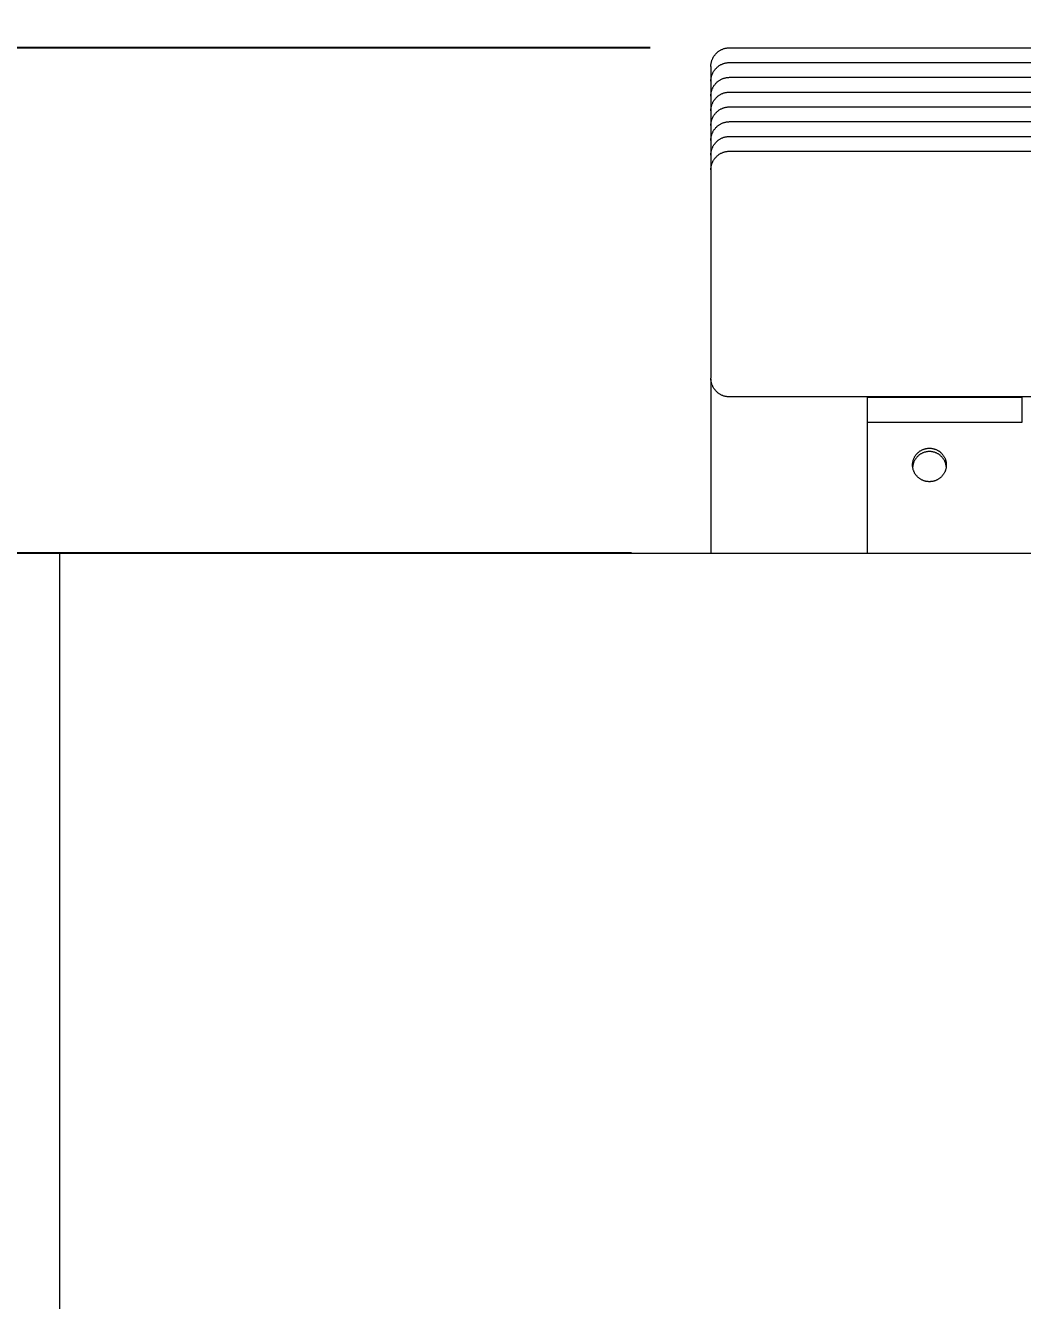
# Model space of a CAD drawing. Header units: inches. Extents: x -12 to 176, y -4 to 123.
# Drawn here: x -3.46 to 2.82, y 81.97 to 90 of the extents above; entities that cross this region are included whole.
import ezdxf

# ---------------------------------------------------------------- set-up
doc = ezdxf.new("R2010")
doc.units = ezdxf.units.IN
doc.layers.add('ZANO_R', color=7, linetype='Continuous', lineweight=0)
doc.layers.add('ZANO_W', color=1, linetype='Continuous', lineweight=0)
doc.styles.get("Standard").update_dxf_attribs({"font": 'arial.ttf'})
doc.dimstyles.new('amerykanie', dxfattribs={"dimtxt": 50, "dimasz": 50, "dimexe": 0.5, "dimexo": 0.5, "dimgap": 1, "dimtad": 1, "dimdec": 0, "dimzin": 0, "dimlunit": 5, "dimtxsty": 'Standard', "dimcen": 0.09, "dimclrd": 1, "dimclre": 1, "dimclrt": 1, "dimazin": 0, "dimtfac": 1, "dimtdec": 0, "dimtmove": 0, "dimatfit": 3, "dimfxl": 1, "dimtzin": 0, "dimarcsym": 1})

# ---------------------------------------------------------------- blocks, each defined once
blk = doc.blocks.new('*D365')
at = {"layer": 'ZANO_W', "color": 1, "lineweight": -2}
for p, q in [((-7.5035, 96.0078), (-7.5035, 88.8957)), ((0.4783, 89.8607), (-5.9127, 89.8607)), ((-7.5035, 88.8957), (-5.4127, 88.2685)), ((-5.4127, 88.8607), (-5.4127, 87.6762)), ((0.3602, 86.6762), (-5.9127, 86.6762))]:
    blk.add_line(p, q, dxfattribs=at)
at = {"layer": 'ZANO_W', "color": 1}
for points in [[(-5.2461, 88.8607), (-5.5794, 88.8607), (-5.4127, 89.8607)], [(-5.5794, 87.6762), (-5.2461, 87.6762), (-5.4127, 86.6762)]]:
    blk.add_solid(points, dxfattribs=at)
at = {"layer": 'ZANO_W', "color": 1, "insert": (-8.8443, 92.4517), "char_height": 1.625, "attachment_point": 5, "rotation": 90}
blk.add_mtext('3 3/16', dxfattribs=at)

msp = doc.modelspace()

# ---------------------------------------------------------------- linework, layer by layer
at = {"layer": 'ZANO_R'}
for p, q in [((0.88927, 89.82026), (0.89197, 89.82325)), ((0.89197, 89.82325), (0.89477, 89.82615)), ((0.89477, 89.82615), (0.89767, 89.82895)), ((0.89767, 89.82895), (0.90067, 89.83165)), ((0.90067, 89.83165), (0.90375, 89.83425)), ((0.90375, 89.83425), (0.90692, 89.83674)), ((0.90692, 89.83674), (0.91018, 89.83913)), ((0.91018, 89.83913), (0.91351, 89.84139)), ((0.91351, 89.84139), (0.91692, 89.84355)), ((0.91692, 89.84355), (0.9204, 89.84558)), ((0.9204, 89.84558), (0.92395, 89.8475)), ((0.92395, 89.8475), (0.92756, 89.8493)), ((0.92756, 89.8493), (0.93123, 89.85096)), ((0.93123, 89.85096), (0.93496, 89.85251)), ((0.93496, 89.85251), (0.93874, 89.85392)), ((0.93874, 89.85392), (0.94256, 89.85521)), ((0.94256, 89.85521), (0.94642, 89.85636)), ((0.94642, 89.85636), (0.95032, 89.85738)), ((0.95032, 89.85738), (0.95426, 89.85827)), ((0.95426, 89.85827), (0.95822, 89.85903)), ((0.95822, 89.85903), (0.96221, 89.85964)), ((0.96221, 89.85964), (0.96621, 89.86012)), ((0.96621, 89.86012), (0.97023, 89.86047)), ((0.97023, 89.86047), (0.97426, 89.86067)), ((0.97426, 89.86067), (0.97829, 89.86074)), ((0.97829, 89.86074), (71.60828, 89.86074)), ((0.86018, 89.74263), (0.86025, 89.74667)), ((0.86018, 89.74263), (0.86018, 89.68943)), ((0.86025, 89.74667), (0.86045, 89.75069)), ((0.86045, 89.75069), (0.8608, 89.75471)), ((0.8608, 89.75471), (0.86128, 89.75872)), ((0.86128, 89.75872), (0.8619, 89.7627)), ((0.8619, 89.7627), (0.86265, 89.76666)), ((0.86265, 89.76666), (0.86354, 89.7706)), ((0.86354, 89.7706), (0.86456, 89.7745)), ((0.86456, 89.7745), (0.86571, 89.77836)), ((0.86571, 89.77836), (0.867, 89.78219)), ((0.867, 89.78219), (0.86841, 89.78596)), ((0.86841, 89.78596), (0.86996, 89.78969)), ((0.86996, 89.78969), (0.87163, 89.79336)), ((0.87163, 89.79336), (0.87342, 89.79697)), ((0.87342, 89.79697), (0.87534, 89.80052)), ((0.87534, 89.80052), (0.87737, 89.804)), ((0.87737, 89.804), (0.87953, 89.80741)), ((0.87953, 89.80741), (0.8818, 89.81074)), ((0.8818, 89.81074), (0.88418, 89.814)), ((0.88418, 89.814), (0.88667, 89.81717)), ((0.88667, 89.81717), (0.88927, 89.82026)), ((0.90375, 89.74115), (0.90692, 89.74364)), ((0.90692, 89.74364), (0.91018, 89.74603)), ((0.91018, 89.74603), (0.91351, 89.74829)), ((0.91351, 89.74829), (0.91692, 89.75045)), ((0.91692, 89.75045), (0.9204, 89.75248)), ((0.9204, 89.75248), (0.92395, 89.7544)), ((0.92395, 89.7544), (0.92756, 89.7562)), ((0.92756, 89.7562), (0.93123, 89.75786)), ((0.93123, 89.75786), (0.93496, 89.75941)), ((0.93496, 89.75941), (0.93874, 89.76082)), ((0.93874, 89.76082), (0.94256, 89.76211)), ((0.94256, 89.76211), (0.94642, 89.76326)), ((0.94642, 89.76326), (0.95032, 89.76428)), ((0.95032, 89.76428), (0.95426, 89.76517)), ((0.95426, 89.76517), (0.95822, 89.76593)), ((0.95822, 89.76593), (0.96221, 89.76654)), ((0.96221, 89.76654), (0.96621, 89.76702)), ((0.96621, 89.76702), (0.97023, 89.76737)), ((0.97023, 89.76737), (0.97426, 89.76757)), ((0.97426, 89.76757), (0.97829, 89.76764)), ((0.97829, 89.76764), (71.60828, 89.76764)), ((0.86018, 89.68943), (0.86018, 89.64953)), ((0.8608, 89.66161), (0.86128, 89.66562)), ((0.86128, 89.66562), (0.8619, 89.6696)), ((0.8619, 89.6696), (0.86265, 89.67356)), ((0.86265, 89.67356), (0.86354, 89.6775)), ((0.86354, 89.6775), (0.86456, 89.6814)), ((0.86456, 89.6814), (0.86571, 89.68526)), ((0.86571, 89.68526), (0.867, 89.68909)), ((0.867, 89.68909), (0.86841, 89.69286)), ((0.86841, 89.69286), (0.86996, 89.69659)), ((0.86996, 89.69659), (0.87163, 89.70026)), ((0.87163, 89.70026), (0.87342, 89.70387)), ((0.87342, 89.70387), (0.87534, 89.70742)), ((0.87534, 89.70742), (0.87737, 89.7109)), ((0.87737, 89.7109), (0.87953, 89.71431)), ((0.87953, 89.71431), (0.8818, 89.71764)), ((0.8818, 89.71764), (0.88418, 89.7209)), ((0.88418, 89.7209), (0.88667, 89.72407)), ((0.88667, 89.72407), (0.88927, 89.72716)), ((0.88927, 89.72716), (0.89197, 89.73015)), ((0.89197, 89.73015), (0.89477, 89.73305)), ((0.89477, 89.73305), (0.89767, 89.73585)), ((0.89767, 89.73585), (0.90067, 89.73855)), ((0.90067, 89.73855), (0.90375, 89.74115)), ((0.92395, 89.6613), (0.92756, 89.6631)), ((0.92756, 89.6631), (0.93123, 89.66476)), ((0.93123, 89.66476), (0.93496, 89.66631)), ((0.93496, 89.66631), (0.93874, 89.66772)), ((0.93874, 89.66772), (0.94256, 89.66901)), ((0.94256, 89.66901), (0.94642, 89.67016)), ((0.94642, 89.67016), (0.95032, 89.67118)), ((0.95032, 89.67118), (0.95426, 89.67207)), ((0.95426, 89.67207), (0.95822, 89.67283)), ((0.95822, 89.67283), (0.96221, 89.67344)), ((0.96221, 89.67344), (0.96621, 89.67392)), ((0.96621, 89.67392), (0.97023, 89.67427)), ((0.97023, 89.67427), (0.97426, 89.67447)), ((0.97426, 89.67447), (0.97829, 89.67454)), ((0.97829, 89.67454), (71.60828, 89.67454)), ((0.86018, 89.64953), (0.86025, 89.65357)), ((0.86018, 89.64953), (0.86018, 89.59633)), ((0.86018, 89.59633), (0.86018, 89.55643)), ((0.86025, 89.65357), (0.86045, 89.65759)), ((0.86045, 89.65759), (0.8608, 89.66161)), ((0.86265, 89.58046), (0.86354, 89.5844)), ((0.86354, 89.5844), (0.86456, 89.5883)), ((0.86456, 89.5883), (0.86571, 89.59216)), ((0.86571, 89.59216), (0.867, 89.59599)), ((0.867, 89.59599), (0.86841, 89.59976)), ((0.86841, 89.59976), (0.86996, 89.60349)), ((0.86996, 89.60349), (0.87163, 89.60716)), ((0.87163, 89.60716), (0.87342, 89.61077)), ((0.87342, 89.61077), (0.87534, 89.61432)), ((0.87534, 89.61432), (0.87737, 89.6178)), ((0.87737, 89.6178), (0.87953, 89.62121)), ((0.87953, 89.62121), (0.8818, 89.62454)), ((0.8818, 89.62454), (0.88418, 89.6278)), ((0.88418, 89.6278), (0.88667, 89.63097)), ((0.88667, 89.63097), (0.88927, 89.63406)), ((0.88927, 89.63406), (0.89197, 89.63705)), ((0.89197, 89.63705), (0.89477, 89.63995)), ((0.89477, 89.63995), (0.89767, 89.64275)), ((0.89767, 89.64275), (0.90067, 89.64545)), ((0.90067, 89.64545), (0.90375, 89.64805)), ((0.90375, 89.64805), (0.90692, 89.65054)), ((0.90692, 89.65054), (0.91018, 89.65293)), ((0.91018, 89.65293), (0.91351, 89.65519)), ((0.91351, 89.65519), (0.91692, 89.65735)), ((0.91692, 89.65735), (0.9204, 89.65938)), ((0.9204, 89.65938), (0.92395, 89.6613)), ((0.86018, 89.55643), (0.86025, 89.56047)), ((0.86018, 89.55643), (0.86018, 89.50323)), ((0.86018, 89.50323), (0.86018, 89.46333)), ((0.86025, 89.56047), (0.86045, 89.56449)), ((0.86045, 89.56449), (0.8608, 89.56851)), ((0.8608, 89.56851), (0.86128, 89.57252)), ((0.86128, 89.57252), (0.8619, 89.5765)), ((0.8619, 89.5765), (0.86265, 89.58046)), ((0.86571, 89.49906), (0.867, 89.50289)), ((0.867, 89.50289), (0.86841, 89.50666)), ((0.86841, 89.50666), (0.86996, 89.51039)), ((0.86996, 89.51039), (0.87163, 89.51406)), ((0.87163, 89.51406), (0.87342, 89.51767)), ((0.87342, 89.51767), (0.87534, 89.52122)), ((0.87534, 89.52122), (0.87737, 89.5247)), ((0.87737, 89.5247), (0.87953, 89.52811)), ((0.87953, 89.52811), (0.8818, 89.53144)), ((0.8818, 89.53144), (0.88418, 89.5347)), ((0.88418, 89.5347), (0.88667, 89.53787)), ((0.88667, 89.53787), (0.88927, 89.54096)), ((0.88927, 89.54096), (0.89197, 89.54395)), ((0.89197, 89.54395), (0.89477, 89.54685)), ((0.89477, 89.54685), (0.89767, 89.54965)), ((0.89767, 89.54965), (0.90067, 89.55235)), ((0.90067, 89.55235), (0.90375, 89.55495)), ((0.90375, 89.55495), (0.90692, 89.55744)), ((0.90692, 89.55744), (0.91018, 89.55983)), ((0.91018, 89.55983), (0.91351, 89.56209)), ((0.91351, 89.56209), (0.91692, 89.56425)), ((0.91692, 89.56425), (0.9204, 89.56628)), ((0.9204, 89.56628), (0.92395, 89.5682)), ((0.92395, 89.5682), (0.92756, 89.57)), ((0.92756, 89.57), (0.93123, 89.57166)), ((0.93123, 89.57166), (0.93496, 89.57321)), ((0.93496, 89.57321), (0.93874, 89.57462)), ((0.93874, 89.57462), (0.94256, 89.57591)), ((0.94256, 89.57591), (0.94642, 89.57706)), ((0.94642, 89.57706), (0.95032, 89.57808)), ((0.95032, 89.57808), (0.95426, 89.57897)), ((0.95426, 89.57897), (0.95822, 89.57973)), ((0.95822, 89.57973), (0.96221, 89.58034)), ((0.96221, 89.58034), (0.96621, 89.58082)), ((0.96621, 89.58082), (0.97023, 89.58117)), ((0.97023, 89.58117), (0.97426, 89.58137)), ((0.97426, 89.58137), (0.97829, 89.58144)), ((0.97829, 89.58144), (71.60828, 89.58144)), ((0.86018, 89.46333), (0.86025, 89.46737)), ((0.86018, 89.46333), (0.86018, 89.41013)), ((0.86025, 89.46737), (0.86045, 89.47139)), ((0.86045, 89.47139), (0.8608, 89.47541)), ((0.8608, 89.47541), (0.86128, 89.47942)), ((0.86128, 89.47942), (0.8619, 89.4834)), ((0.8619, 89.4834), (0.86265, 89.48736)), ((0.86265, 89.48736), (0.86354, 89.4913)), ((0.86354, 89.4913), (0.86456, 89.4952)), ((0.86456, 89.4952), (0.86571, 89.49906)), ((0.87163, 89.42096), (0.87342, 89.42457)), ((0.87342, 89.42457), (0.87534, 89.42812)), ((0.87534, 89.42812), (0.87737, 89.4316)), ((0.87737, 89.4316), (0.87953, 89.43501)), ((0.87953, 89.43501), (0.8818, 89.43834)), ((0.8818, 89.43834), (0.88418, 89.4416)), ((0.88418, 89.4416), (0.88667, 89.44477)), ((0.88667, 89.44477), (0.88927, 89.44786)), ((0.88927, 89.44786), (0.89197, 89.45085)), ((0.89197, 89.45085), (0.89477, 89.45375)), ((0.89477, 89.45375), (0.89767, 89.45655)), ((0.89767, 89.45655), (0.90067, 89.45925)), ((0.90067, 89.45925), (0.90375, 89.46185)), ((0.90375, 89.46185), (0.90692, 89.46434)), ((0.90692, 89.46434), (0.91018, 89.46673)), ((0.91018, 89.46673), (0.91351, 89.46899)), ((0.91351, 89.46899), (0.91692, 89.47115)), ((0.91692, 89.47115), (0.9204, 89.47318)), ((0.9204, 89.47318), (0.92395, 89.4751)), ((0.92395, 89.4751), (0.92756, 89.4769)), ((0.92756, 89.4769), (0.93123, 89.47857)), ((0.93123, 89.47857), (0.93496, 89.48011)), ((0.93496, 89.48011), (0.93874, 89.48152)), ((0.93874, 89.48152), (0.94256, 89.48281)), ((0.94256, 89.48281), (0.94642, 89.48396)), ((0.94642, 89.48396), (0.95032, 89.48498)), ((0.95032, 89.48498), (0.95426, 89.48587)), ((0.95426, 89.48587), (0.95822, 89.48663)), ((0.95822, 89.48663), (0.96221, 89.48724)), ((0.96221, 89.48724), (0.96621, 89.48772)), ((0.96621, 89.48772), (0.97023, 89.48807)), ((0.97023, 89.48807), (0.97426, 89.48827)), ((0.97426, 89.48827), (0.97829, 89.48834)), ((0.97829, 89.48834), (71.60828, 89.48834)), ((0.86018, 89.41013), (0.86018, 89.37023)), ((0.86018, 89.37023), (0.86025, 89.37427)), ((0.86018, 89.37023), (0.86018, 89.31703)), ((0.86025, 89.37427), (0.86045, 89.37829)), ((0.86045, 89.37829), (0.8608, 89.38231)), ((0.8608, 89.38231), (0.86128, 89.38632)), ((0.86128, 89.38632), (0.8619, 89.3903)), ((0.8619, 89.3903), (0.86265, 89.39426)), ((0.86265, 89.39426), (0.86354, 89.3982)), ((0.86354, 89.3982), (0.86456, 89.4021)), ((0.86456, 89.4021), (0.86571, 89.40596)), ((0.86571, 89.40596), (0.867, 89.40979)), ((0.867, 89.40979), (0.86841, 89.41356)), ((0.86841, 89.41356), (0.86996, 89.41729)), ((0.86996, 89.41729), (0.87163, 89.42096)), ((0.87737, 89.3385), (0.87953, 89.34191)), ((0.87953, 89.34191), (0.8818, 89.34524)), ((0.8818, 89.34524), (0.88418, 89.3485)), ((0.88418, 89.3485), (0.88667, 89.35167)), ((0.88667, 89.35167), (0.88927, 89.35476)), ((0.88927, 89.35476), (0.89197, 89.35775)), ((0.89197, 89.35775), (0.89477, 89.36065)), ((0.89477, 89.36065), (0.89767, 89.36345)), ((0.89767, 89.36345), (0.90067, 89.36615)), ((0.90067, 89.36615), (0.90375, 89.36875)), ((0.90375, 89.36875), (0.90692, 89.37124)), ((0.90692, 89.37124), (0.91018, 89.37363)), ((0.91018, 89.37363), (0.91351, 89.37589)), ((0.91351, 89.37589), (0.91692, 89.37805)), ((0.91692, 89.37805), (0.9204, 89.38008)), ((0.9204, 89.38008), (0.92395, 89.382)), ((0.92395, 89.382), (0.92756, 89.3838)), ((0.92756, 89.3838), (0.93123, 89.38547)), ((0.93123, 89.38547), (0.93496, 89.38701)), ((0.93496, 89.38701), (0.93874, 89.38842)), ((0.93874, 89.38842), (0.94256, 89.38971)), ((0.94256, 89.38971), (0.94642, 89.39086)), ((0.94642, 89.39086), (0.95032, 89.39189)), ((0.95032, 89.39189), (0.95426, 89.39277)), ((0.95426, 89.39277), (0.95822, 89.39353)), ((0.95822, 89.39353), (0.96221, 89.39414)), ((0.96221, 89.39414), (0.96621, 89.39462)), ((0.96621, 89.39462), (0.97023, 89.39497)), ((0.97023, 89.39497), (0.97426, 89.39517)), ((0.97426, 89.39517), (0.97829, 89.39524)), ((0.97829, 89.39524), (71.60828, 89.39524)), ((0.86018, 89.31703), (0.86018, 89.27713)), ((0.86018, 89.27713), (0.86025, 89.28117)), ((0.86018, 89.27713), (0.86018, 89.22393)), ((0.86025, 89.28117), (0.86045, 89.28519)), ((0.86045, 89.28519), (0.8608, 89.28921)), ((0.8608, 89.28921), (0.86128, 89.29322)), ((0.86128, 89.29322), (0.8619, 89.2972)), ((0.8619, 89.2972), (0.86265, 89.30116)), ((0.86265, 89.30116), (0.86354, 89.3051)), ((0.86354, 89.3051), (0.86456, 89.309)), ((0.86456, 89.309), (0.86571, 89.31286)), ((0.86571, 89.31286), (0.867, 89.31669)), ((0.867, 89.31669), (0.86841, 89.32046)), ((0.86841, 89.32046), (0.86996, 89.32419)), ((0.86996, 89.32419), (0.87163, 89.32786)), ((0.87163, 89.32786), (0.87342, 89.33147)), ((0.87342, 89.33147), (0.87534, 89.33502)), ((0.87534, 89.33502), (0.87737, 89.3385)), ((0.88667, 89.25857), (0.88927, 89.26166)), ((0.88927, 89.26166), (0.89197, 89.26465)), ((0.89197, 89.26465), (0.89477, 89.26755)), ((0.89477, 89.26755), (0.89767, 89.27035)), ((0.89767, 89.27035), (0.90067, 89.27305)), ((0.90067, 89.27305), (0.90375, 89.27565)), ((0.90375, 89.27565), (0.90692, 89.27814)), ((0.90692, 89.27814), (0.91018, 89.28053)), ((0.91018, 89.28053), (0.91351, 89.28279)), ((0.91351, 89.28279), (0.91692, 89.28495)), ((0.91692, 89.28495), (0.9204, 89.28699)), ((0.9204, 89.28699), (0.92395, 89.2889)), ((0.92395, 89.2889), (0.92756, 89.2907)), ((0.92756, 89.2907), (0.93123, 89.29237)), ((0.93123, 89.29237), (0.93496, 89.29391)), ((0.93496, 89.29391), (0.93874, 89.29532)), ((0.93874, 89.29532), (0.94256, 89.29661)), ((0.94256, 89.29661), (0.94642, 89.29776)), ((0.94642, 89.29776), (0.95032, 89.29879)), ((0.95032, 89.29879), (0.95426, 89.29967)), ((0.95426, 89.29967), (0.95822, 89.30043)), ((0.95822, 89.30043), (0.96221, 89.30104)), ((0.96221, 89.30104), (0.96621, 89.30152)), ((0.96621, 89.30152), (0.97023, 89.30187)), ((0.97023, 89.30187), (0.97426, 89.30207)), ((0.97426, 89.30207), (0.97829, 89.30214)), ((0.97829, 89.30214), (71.60828, 89.30214)), ((0.86018, 89.22393), (0.86018, 89.18403)), ((0.86018, 89.18403), (0.86025, 89.18807)), ((0.86018, 89.18403), (0.86018, 89.13083)), ((0.86025, 89.18807), (0.86045, 89.19209)), ((0.86045, 89.19209), (0.8608, 89.19611)), ((0.8608, 89.19611), (0.86128, 89.20012)), ((0.86128, 89.20012), (0.8619, 89.2041)), ((0.8619, 89.2041), (0.86265, 89.20806)), ((0.86265, 89.20806), (0.86354, 89.212)), ((0.86354, 89.212), (0.86456, 89.2159)), ((0.86456, 89.2159), (0.86571, 89.21976)), ((0.86571, 89.21976), (0.867, 89.22359)), ((0.867, 89.22359), (0.86841, 89.22736)), ((0.86841, 89.22736), (0.86996, 89.23109)), ((0.86996, 89.23109), (0.87163, 89.23476)), ((0.87163, 89.23476), (0.87342, 89.23837)), ((0.87342, 89.23837), (0.87534, 89.24192)), ((0.87534, 89.24192), (0.87737, 89.2454)), ((0.87737, 89.2454), (0.87953, 89.24881)), ((0.87953, 89.24881), (0.8818, 89.25214)), ((0.8818, 89.25214), (0.88418, 89.2554)), ((0.88418, 89.2554), (0.88667, 89.25857)), ((0.90067, 89.17995), (0.90375, 89.18255)), ((0.90375, 89.18255), (0.90692, 89.18504)), ((0.90692, 89.18504), (0.91018, 89.18743)), ((0.91018, 89.18743), (0.91351, 89.18969)), ((0.91351, 89.18969), (0.91692, 89.19185)), ((0.91692, 89.19185), (0.9204, 89.19389)), ((0.9204, 89.19389), (0.92395, 89.1958)), ((0.92395, 89.1958), (0.92756, 89.1976)), ((0.92756, 89.1976), (0.93123, 89.19927)), ((0.93123, 89.19927), (0.93496, 89.20081)), ((0.93496, 89.20081), (0.93874, 89.20222)), ((0.93874, 89.20222), (0.94256, 89.20351)), ((0.94256, 89.20351), (0.94642, 89.20466)), ((0.94642, 89.20466), (0.95032, 89.20569)), ((0.95032, 89.20569), (0.95426, 89.20657)), ((0.95426, 89.20657), (0.95822, 89.20733)), ((0.95822, 89.20733), (0.96221, 89.20794)), ((0.96221, 89.20794), (0.96621, 89.20842)), ((0.96621, 89.20842), (0.97023, 89.20877)), ((0.97023, 89.20877), (0.97426, 89.20897)), ((0.97426, 89.20897), (0.97829, 89.20904)), ((0.97829, 89.20904), (71.60828, 89.20904)), ((0.86018, 89.13083), (0.86018, 89.09093)), ((0.86045, 89.09899), (0.8608, 89.10301)), ((0.8608, 89.10301), (0.86128, 89.10702)), ((0.86128, 89.10702), (0.8619, 89.111)), ((0.8619, 89.111), (0.86265, 89.11496)), ((0.86265, 89.11496), (0.86354, 89.1189)), ((0.86354, 89.1189), (0.86456, 89.1228)), ((0.86456, 89.1228), (0.86571, 89.12666)), ((0.86571, 89.12666), (0.867, 89.13049)), ((0.867, 89.13049), (0.86841, 89.13426)), ((0.86841, 89.13426), (0.86996, 89.13799)), ((0.86996, 89.13799), (0.87163, 89.14166)), ((0.87163, 89.14166), (0.87342, 89.14527)), ((0.87342, 89.14527), (0.87534, 89.14882)), ((0.87534, 89.14882), (0.87737, 89.1523)), ((0.87737, 89.1523), (0.87953, 89.15571)), ((0.87953, 89.15571), (0.8818, 89.15904)), ((0.8818, 89.15904), (0.88418, 89.1623)), ((0.88418, 89.1623), (0.88667, 89.16547)), ((0.88667, 89.16547), (0.88927, 89.16856)), ((0.88927, 89.16856), (0.89197, 89.17155)), ((0.89197, 89.17155), (0.89477, 89.17445)), ((0.89477, 89.17445), (0.89767, 89.17725)), ((0.89767, 89.17725), (0.90067, 89.17995)), ((0.86018, 89.09093), (0.86025, 89.09497)), ((0.86018, 89.09093), (0.86018, 89.03773)), ((0.86018, 89.03773), (0.86018, 87.77901)), ((0.86025, 89.09497), (0.86045, 89.09899)), ((0.86025, 87.77498), (0.86018, 87.77901)), ((0.86018, 87.77279), (0.86022, 87.7759)), ((0.86018, 87.77279), (0.86018, 86.67624)), ((0.86045, 87.77095), (0.86025, 87.77498)), ((0.8608, 87.76693), (0.86045, 87.77095)), ((0.86128, 87.76293), (0.8608, 87.76693)), ((0.8619, 87.75894), (0.86128, 87.76293)), ((0.86265, 87.75498), (0.8619, 87.75894)), ((0.86354, 87.75105), (0.86265, 87.75498)), ((0.86456, 87.74715), (0.86354, 87.75105)), ((0.86571, 87.74328), (0.86456, 87.74715)), ((0.867, 87.73946), (0.86571, 87.74328)), ((0.86841, 87.73568), (0.867, 87.73946)), ((0.86996, 87.73196), (0.86841, 87.73568)), ((0.87163, 87.72829), (0.86996, 87.73196)), ((0.87342, 87.72467), (0.87163, 87.72829)), ((0.87534, 87.72113), (0.87342, 87.72467)), ((0.87737, 87.71764), (0.87534, 87.72113)), ((0.87953, 87.71424), (0.87737, 87.71764)), ((0.8818, 87.7109), (0.87953, 87.71424)), ((0.88418, 87.70765), (0.8818, 87.7109)), ((0.88667, 87.70447), (0.88418, 87.70765)), ((0.88927, 87.70139), (0.88667, 87.70447)), ((0.89197, 87.6984), (0.88927, 87.70139)), ((0.89477, 87.6955), (0.89197, 87.6984)), ((0.89767, 87.69269), (0.89477, 87.6955)), ((0.90067, 87.68999), (0.89767, 87.69269)), ((0.90375, 87.68739), (0.90067, 87.68999)), ((0.90692, 87.6849), (0.90375, 87.68739)), ((0.91018, 87.68252), (0.90692, 87.6849)), ((0.91351, 87.68025), (0.91018, 87.68252)), ((0.91692, 87.6781), (0.91351, 87.68025)), ((0.9204, 87.67606), (0.91692, 87.6781)), ((0.92395, 87.67414), (0.9204, 87.67606)), ((0.92756, 87.67235), (0.92395, 87.67414)), ((0.93123, 87.67068), (0.92756, 87.67235)), ((0.93496, 87.66914), (0.93123, 87.67068)), ((0.93874, 87.66772), (0.93496, 87.66914)), ((0.94256, 87.66644), (0.93874, 87.66772)), ((0.94642, 87.66528), (0.94256, 87.66644)), ((0.95032, 87.66426), (0.94642, 87.66528)), ((0.95426, 87.66337), (0.95032, 87.66426)), ((0.95822, 87.66262), (0.95426, 87.66337)), ((0.96221, 87.662), (0.95822, 87.66262)), ((0.96621, 87.66152), (0.96221, 87.662)), ((0.97023, 87.66118), (0.96621, 87.66152)), ((0.97426, 87.66097), (0.97023, 87.66118)), ((0.97829, 87.6609), (0.97426, 87.66097)), ((71.60828, 87.6609), (0.97829, 87.6609)), ((1.84443, 87.6609), (1.84443, 87.65768)), ((1.84443, 87.65768), (1.84443, 87.50034)), ((2.82081, 87.65768), (1.84443, 87.65768)), ((2.82081, 87.6609), (2.82081, 87.65768)), ((2.82081, 87.65768), (2.82081, 87.50034)), ((2.82081, 87.50034), (1.84443, 87.50034)), ((1.84443, 87.50034), (1.84443, 86.67624)), ((2.20223, 87.33136), (2.2057, 87.33251)), ((2.2057, 87.33251), (2.20921, 87.33354)), ((2.20921, 87.33354), (2.21275, 87.33445)), ((2.21275, 87.33445), (2.21632, 87.33524)), ((2.21632, 87.33524), (2.21992, 87.3359)), ((2.21992, 87.3359), (2.22354, 87.33644)), ((2.22354, 87.33644), (2.22717, 87.33685)), ((2.22717, 87.33685), (2.23082, 87.33714)), ((2.23082, 87.33714), (2.23447, 87.33729)), ((2.23447, 87.33729), (2.23813, 87.33732)), ((2.23813, 87.33732), (2.24179, 87.33729)), ((2.24179, 87.33729), (2.24544, 87.33714)), ((2.24544, 87.33714), (2.24909, 87.33685)), ((2.24909, 87.33685), (2.25273, 87.33644)), ((2.25273, 87.33644), (2.25634, 87.3359)), ((2.25634, 87.3359), (2.25994, 87.33524)), ((2.25994, 87.33524), (2.26351, 87.33445)), ((2.26351, 87.33445), (2.26706, 87.33354)), ((2.26706, 87.33354), (2.27056, 87.33251)), ((2.27056, 87.33251), (2.27404, 87.33136)), ((2.13312, 87.24836), (2.13375, 87.25197)), ((2.13375, 87.25197), (2.1345, 87.25554)), ((2.1345, 87.25554), (2.13538, 87.25909)), ((2.13538, 87.25909), (2.13639, 87.26261)), ((2.13639, 87.26261), (2.13751, 87.26609)), ((2.13751, 87.26609), (2.13876, 87.26953)), ((2.13876, 87.26953), (2.14012, 87.27293)), ((2.14066, 87.25289), (2.13926, 87.24955)), ((2.14012, 87.27293), (2.1416, 87.27627)), ((2.14217, 87.25618), (2.14066, 87.25289)), ((2.1416, 87.27627), (2.1432, 87.27956)), ((2.14379, 87.25942), (2.14217, 87.25618)), ((2.1432, 87.27956), (2.1449, 87.2828)), ((2.14551, 87.2626), (2.14379, 87.25942)), ((2.1449, 87.2828), (2.14672, 87.28597)), ((2.14735, 87.26572), (2.14551, 87.2626)), ((2.14672, 87.28597), (2.14865, 87.28908)), ((2.14929, 87.26878), (2.14735, 87.26572)), ((2.14865, 87.28908), (2.15069, 87.29212)), ((2.15134, 87.27177), (2.14929, 87.26878)), ((2.15069, 87.29212), (2.15283, 87.29508)), ((2.15349, 87.27469), (2.15134, 87.27177)), ((2.15283, 87.29508), (2.15507, 87.29797)), ((2.15573, 87.27753), (2.15349, 87.27469)), ((2.15507, 87.29797), (2.15741, 87.30078)), ((2.15807, 87.28029), (2.15573, 87.27753)), ((2.15741, 87.30078), (2.15985, 87.30351)), ((2.16051, 87.28297), (2.15807, 87.28029)), ((2.15985, 87.30351), (2.16238, 87.30615)), ((2.16303, 87.28557), (2.16051, 87.28297)), ((2.16238, 87.30615), (2.165, 87.30871)), ((2.16564, 87.28808), (2.16303, 87.28557)), ((2.165, 87.30871), (2.16771, 87.31117)), ((2.16834, 87.2905), (2.16564, 87.28808)), ((2.16771, 87.31117), (2.1705, 87.31353)), ((2.17112, 87.29282), (2.16834, 87.2905)), ((2.1705, 87.31353), (2.17337, 87.3158)), ((2.17397, 87.29505), (2.17112, 87.29282)), ((2.17337, 87.3158), (2.17632, 87.31796)), ((2.1769, 87.29718), (2.17397, 87.29505)), ((2.17632, 87.31796), (2.17934, 87.32002)), ((2.1799, 87.29921), (2.1769, 87.29718)), ((2.17934, 87.32002), (2.18243, 87.32198)), ((2.18297, 87.30113), (2.1799, 87.29921)), ((2.18243, 87.32198), (2.18559, 87.32382)), ((2.1861, 87.30295), (2.18297, 87.30113)), ((2.18559, 87.32382), (2.18881, 87.32556)), ((2.18929, 87.30466), (2.1861, 87.30295)), ((2.18881, 87.32556), (2.19208, 87.32718)), ((2.19254, 87.30626), (2.18929, 87.30466)), ((2.19208, 87.32718), (2.19542, 87.32869)), ((2.19584, 87.30775), (2.19254, 87.30626)), ((2.19542, 87.32869), (2.1988, 87.33008)), ((2.1992, 87.30913), (2.19584, 87.30775)), ((2.1988, 87.33008), (2.20223, 87.33136)), ((2.20259, 87.31039), (2.1992, 87.30913)), ((2.20603, 87.31153), (2.20259, 87.31039)), ((2.2095, 87.31255), (2.20603, 87.31153)), ((2.21301, 87.31346), (2.2095, 87.31255)), ((2.21654, 87.31424), (2.21301, 87.31346)), ((2.2201, 87.31491), (2.21654, 87.31424)), ((2.22369, 87.31545), (2.2201, 87.31491)), ((2.22728, 87.31587), (2.22369, 87.31545)), ((2.23089, 87.31616), (2.22728, 87.31587)), ((2.23451, 87.31633), (2.23089, 87.31616)), ((2.23813, 87.31638), (2.23451, 87.31633)), ((2.24175, 87.31633), (2.23813, 87.31638)), ((2.24537, 87.31616), (2.24175, 87.31633)), ((2.24898, 87.31587), (2.24537, 87.31616)), ((2.25258, 87.31545), (2.24898, 87.31587)), ((2.25616, 87.31491), (2.25258, 87.31545)), ((2.25972, 87.31424), (2.25616, 87.31491)), ((2.26326, 87.31346), (2.25972, 87.31424)), ((2.26676, 87.31255), (2.26326, 87.31346)), ((2.27024, 87.31153), (2.26676, 87.31255)), ((2.27367, 87.31039), (2.27024, 87.31153)), ((2.27707, 87.30913), (2.27367, 87.31039)), ((2.27404, 87.33136), (2.27746, 87.33008)), ((2.28042, 87.30775), (2.27707, 87.30913)), ((2.27746, 87.33008), (2.28085, 87.32869)), ((2.28372, 87.30626), (2.28042, 87.30775)), ((2.28085, 87.32869), (2.28418, 87.32718)), ((2.28697, 87.30466), (2.28372, 87.30626)), ((2.28418, 87.32718), (2.28746, 87.32556)), ((2.29016, 87.30295), (2.28697, 87.30466)), ((2.28746, 87.32556), (2.29068, 87.32382)), ((2.29329, 87.30113), (2.29016, 87.30295)), ((2.29068, 87.32382), (2.29383, 87.32198)), ((2.29636, 87.29921), (2.29329, 87.30113)), ((2.29383, 87.32198), (2.29693, 87.32002)), ((2.29936, 87.29718), (2.29636, 87.29921)), ((2.29693, 87.32002), (2.29995, 87.31796)), ((2.30229, 87.29505), (2.29936, 87.29718)), ((2.29995, 87.31796), (2.3029, 87.3158)), ((2.30515, 87.29282), (2.30229, 87.29505)), ((2.3029, 87.3158), (2.30577, 87.31353)), ((2.30792, 87.2905), (2.30515, 87.29282)), ((2.30577, 87.31353), (2.30856, 87.31117)), ((2.31062, 87.28808), (2.30792, 87.2905)), ((2.30856, 87.31117), (2.31127, 87.30871)), ((2.31323, 87.28557), (2.31062, 87.28808)), ((2.31127, 87.30871), (2.31389, 87.30615)), ((2.31576, 87.28297), (2.31323, 87.28557)), ((2.31389, 87.30615), (2.31642, 87.30351)), ((2.31819, 87.28029), (2.31576, 87.28297)), ((2.31642, 87.30351), (2.31885, 87.30078)), ((2.32053, 87.27753), (2.31819, 87.28029)), ((2.31885, 87.30078), (2.32119, 87.29797)), ((2.32278, 87.27469), (2.32053, 87.27753)), ((2.32119, 87.29797), (2.32344, 87.29508)), ((2.32492, 87.27177), (2.32278, 87.27469)), ((2.32344, 87.29508), (2.32558, 87.29212)), ((2.32697, 87.26878), (2.32492, 87.27177)), ((2.32558, 87.29212), (2.32761, 87.28908)), ((2.32891, 87.26572), (2.32697, 87.26878)), ((2.32761, 87.28908), (2.32954, 87.28597)), ((2.33075, 87.2626), (2.32891, 87.26572)), ((2.32954, 87.28597), (2.33136, 87.2828)), ((2.33248, 87.25942), (2.33075, 87.2626)), ((2.33136, 87.2828), (2.33307, 87.27956)), ((2.3341, 87.25618), (2.33248, 87.25942)), ((2.33307, 87.27956), (2.33466, 87.27627)), ((2.33561, 87.25289), (2.3341, 87.25618)), ((2.33466, 87.27627), (2.33614, 87.27293)), ((2.337, 87.24955), (2.33561, 87.25289)), ((2.33614, 87.27293), (2.33751, 87.26953)), ((2.33751, 87.26953), (2.33875, 87.26609)), ((2.33875, 87.26609), (2.33988, 87.26261)), ((2.33988, 87.26261), (2.34088, 87.25909)), ((2.34088, 87.25909), (2.34176, 87.25554)), ((2.34176, 87.25554), (2.34252, 87.25197)), ((2.34252, 87.25197), (2.34315, 87.24836)), ((2.13185, 87.2338), (2.13198, 87.23745)), ((2.13185, 87.23014), (2.13185, 87.2338)), ((2.13198, 87.22648), (2.13185, 87.23014)), ((2.13198, 87.23745), (2.13223, 87.2411)), ((2.13223, 87.22284), (2.13198, 87.22648)), ((2.13223, 87.2411), (2.13261, 87.24474)), ((2.13261, 87.2192), (2.13223, 87.22284)), ((2.1328, 87.22509), (2.13236, 87.2215)), ((2.13261, 87.24474), (2.13312, 87.24836)), ((2.13312, 87.21557), (2.13261, 87.2192)), ((2.13336, 87.22867), (2.1328, 87.22509)), ((2.13375, 87.21197), (2.13312, 87.21557)), ((2.13405, 87.23223), (2.13336, 87.22867)), ((2.1345, 87.20839), (2.13375, 87.21197)), ((2.13485, 87.23576), (2.13405, 87.23223)), ((2.13538, 87.20484), (2.1345, 87.20839)), ((2.13578, 87.23926), (2.13485, 87.23576)), ((2.13639, 87.20133), (2.13538, 87.20484)), ((2.13682, 87.24273), (2.13578, 87.23926)), ((2.13751, 87.19784), (2.13639, 87.20133)), ((2.13798, 87.24616), (2.13682, 87.24273)), ((2.13876, 87.1944), (2.13751, 87.19784)), ((2.13926, 87.24955), (2.13798, 87.24616)), ((2.14012, 87.19101), (2.13876, 87.1944)), ((2.1416, 87.18767), (2.14012, 87.19101)), ((2.1432, 87.18437), (2.1416, 87.18767)), ((2.1449, 87.18114), (2.1432, 87.18437)), ((2.14672, 87.17797), (2.1449, 87.18114)), ((2.14865, 87.17486), (2.14672, 87.17797)), ((2.15069, 87.17182), (2.14865, 87.17486)), ((2.15283, 87.16885), (2.15069, 87.17182)), ((2.32558, 87.17182), (2.32344, 87.16885)), ((2.32761, 87.17486), (2.32558, 87.17182)), ((2.32954, 87.17797), (2.32761, 87.17486)), ((2.33136, 87.18114), (2.32954, 87.17797)), ((2.33307, 87.18437), (2.33136, 87.18114)), ((2.33466, 87.18767), (2.33307, 87.18437)), ((2.33614, 87.19101), (2.33466, 87.18767)), ((2.33751, 87.1944), (2.33614, 87.19101)), ((2.33828, 87.24616), (2.337, 87.24955)), ((2.33875, 87.19784), (2.33751, 87.1944)), ((2.33944, 87.24273), (2.33828, 87.24616)), ((2.33988, 87.20133), (2.33875, 87.19784)), ((2.34049, 87.23926), (2.33944, 87.24273)), ((2.34088, 87.20484), (2.33988, 87.20133)), ((2.34141, 87.23576), (2.34049, 87.23926)), ((2.34176, 87.20839), (2.34088, 87.20484)), ((2.34222, 87.23223), (2.34141, 87.23576)), ((2.34252, 87.21197), (2.34176, 87.20839)), ((2.3429, 87.22867), (2.34222, 87.23223)), ((2.34315, 87.21557), (2.34252, 87.21197)), ((2.34347, 87.22509), (2.3429, 87.22867)), ((2.34315, 87.24836), (2.34365, 87.24474)), ((2.34365, 87.2192), (2.34315, 87.21557)), ((2.3439, 87.2215), (2.34347, 87.22509)), ((2.34365, 87.24474), (2.34403, 87.2411)), ((2.34403, 87.22284), (2.34365, 87.2192)), ((2.34403, 87.2411), (2.34429, 87.23745)), ((2.34429, 87.22648), (2.34403, 87.22284)), ((2.34429, 87.23745), (2.34442, 87.2338)), ((2.34442, 87.23014), (2.34429, 87.22648)), ((2.34442, 87.2338), (2.34442, 87.23014)), ((2.15507, 87.16596), (2.15283, 87.16885)), ((2.15741, 87.16315), (2.15507, 87.16596)), ((2.15985, 87.16042), (2.15741, 87.16315)), ((2.16238, 87.15778), (2.15985, 87.16042)), ((2.165, 87.15523), (2.16238, 87.15778)), ((2.16771, 87.15277), (2.165, 87.15523)), ((2.1705, 87.15041), (2.16771, 87.15277)), ((2.17337, 87.14814), (2.1705, 87.15041)), ((2.17632, 87.14598), (2.17337, 87.14814)), ((2.17934, 87.14391), (2.17632, 87.14598)), ((2.18243, 87.14196), (2.17934, 87.14391)), ((2.18559, 87.14011), (2.18243, 87.14196)), ((2.18881, 87.13838), (2.18559, 87.14011)), ((2.19208, 87.13675), (2.18881, 87.13838)), ((2.19542, 87.13525), (2.19208, 87.13675)), ((2.1988, 87.13385), (2.19542, 87.13525)), ((2.20223, 87.13258), (2.1988, 87.13385)), ((2.2057, 87.13143), (2.20223, 87.13258)), ((2.20921, 87.13039), (2.2057, 87.13143)), ((2.21275, 87.12948), (2.20921, 87.13039)), ((2.21632, 87.1287), (2.21275, 87.12948)), ((2.21992, 87.12803), (2.21632, 87.1287)), ((2.22354, 87.1275), (2.21992, 87.12803)), ((2.22717, 87.12709), (2.22354, 87.1275)), ((2.23082, 87.1268), (2.22717, 87.12709)), ((2.23447, 87.12664), (2.23082, 87.1268)), ((2.23813, 87.12661), (2.23447, 87.12664)), ((2.24179, 87.12664), (2.23813, 87.12661)), ((2.24544, 87.1268), (2.24179, 87.12664)), ((2.24909, 87.12709), (2.24544, 87.1268)), ((2.25273, 87.1275), (2.24909, 87.12709)), ((2.25634, 87.12803), (2.25273, 87.1275)), ((2.25994, 87.1287), (2.25634, 87.12803)), ((2.26351, 87.12948), (2.25994, 87.1287)), ((2.26706, 87.13039), (2.26351, 87.12948)), ((2.27056, 87.13143), (2.26706, 87.13039)), ((2.27404, 87.13258), (2.27056, 87.13143)), ((2.27746, 87.13385), (2.27404, 87.13258)), ((2.28085, 87.13525), (2.27746, 87.13385)), ((2.28418, 87.13675), (2.28085, 87.13525)), ((2.28746, 87.13838), (2.28418, 87.13675)), ((2.29068, 87.14011), (2.28746, 87.13838)), ((2.29383, 87.14196), (2.29068, 87.14011)), ((2.29693, 87.14391), (2.29383, 87.14196)), ((2.29995, 87.14598), (2.29693, 87.14391)), ((2.3029, 87.14814), (2.29995, 87.14598)), ((2.30577, 87.15041), (2.3029, 87.14814)), ((2.30856, 87.15277), (2.30577, 87.15041)), ((2.31127, 87.15523), (2.30856, 87.15277)), ((2.31389, 87.15778), (2.31127, 87.15523)), ((2.31642, 87.16042), (2.31389, 87.15778)), ((2.31885, 87.16315), (2.31642, 87.16042)), ((2.32119, 87.16596), (2.31885, 87.16315)), ((2.32344, 87.16885), (2.32119, 87.16596))]:
    msp.add_line(p, q, dxfattribs=at)
msp.add_lwpolyline([(-3.24405, 86.67624), (76.4408, 86.67624), (76.4408, 70.9282), (-3.24405, 70.9282)], close=True, dxfattribs=at)

# ---------------------------------------------------------------- dimensions: what is measured, and where the dimension line sits
at = {"layer": 'ZANO_W'}
dim = msp.add_linear_dim(base=(-5.41272, 86.67624), p1=(0.97829, 89.86074), p2=(0.86018, 86.67624), angle=90, dimstyle='amerykanie', override={"dimtxt": 1.625, "dimasz": 1, "dimgap": 0.5, "dimdec": 4, "dimaunit": 1, "dimadec": 1, "dimtdec": 4, "dimtmove": 1, "dimfrac": 2}, dxfattribs=at)
dim.commit()
dim.dimension.update_dxf_attribs({"geometry": '*D365', "text_midpoint": (-8.84425, 89.39572)})

doc.saveas('drawing.dxf')
